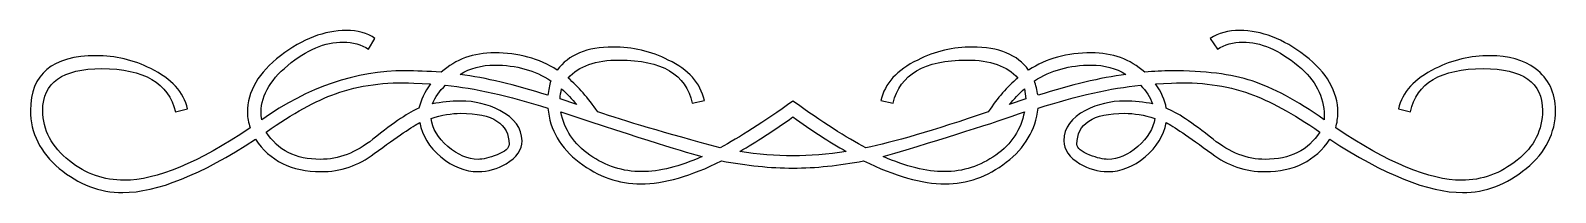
# Model space of a CAD drawing. Header units: centimetres. Extents: x -10.5 to 10.5, y -1.1 to 1.1.
import ezdxf

# ---------------------------------------------------------------- set-up
doc = ezdxf.new("R2010")
doc.units = ezdxf.units.CM
doc.header["$MEASUREMENT"] = 0
doc.layers.add('Camada 1', color=7, linetype='Continuous')

msp = doc.modelspace()

# ---------------------------------------------------------------- linework, layer by layer
at = {"layer": 'Camada 1'}
for points, knots in [([(10.52495, 0.01491), (10.52495, -0.2969), (10.39065, -0.56379), (10.12204, -0.7859), (10.12204, -0.7859), (9.85343, -1.00818), (9.55999, -1.11917), (9.24164, -1.11917), (9.24164, -1.11917), (8.77068, -1.11917), (8.16061, -0.87387), (7.41123, -0.38302), (7.41123, -0.38302), (7.21224, -0.68147), (6.91381, -0.83067), (6.51591, -0.83067), (6.51591, -0.83067), (6.24389, -0.83067), (5.9986, -0.74783), (5.77976, -0.58199), (5.77976, -0.58199), (5.45475, -0.34323), (5.24583, -0.2007), (5.15301, -0.15424), (5.15301, -0.15424), (5.11975, -0.33331), (5.02199, -0.49092), (4.85956, -0.62676), (4.85956, -0.62676), (4.69695, -0.76276), (4.52629, -0.8307), (4.34725, -0.8307), (4.34725, -0.8307), (4.20795, -0.8307), (4.07864, -0.79432), (3.95926, -0.72127), (3.95926, -0.72127), (3.81329, -0.63517), (3.74042, -0.529), (3.74042, -0.40292), (3.74042, -0.40292), (3.74042, -0.22385), (3.8399, -0.0846), (4.03884, 0.01488), (4.03884, 0.01488), (4.20455, 0.101), (4.38359, 0.14421), (4.57605, 0.14421), (4.57605, 0.14421), (4.71533, 0.14421), (4.84463, 0.13085), (4.96401, 0.10442), (4.96401, 0.10442), (4.93075, 0.19721), (4.87447, 0.28349), (4.79489, 0.36305), (4.79489, 0.36305), (4.39029, 0.32326), (3.91946, 0.21708), (3.38228, 0.0447), (3.38228, 0.0447), (3.349, -0.25372), (3.20318, -0.50243), (2.94455, -0.7014), (2.94455, -0.7014), (2.68592, -0.90037), (2.40393, -0.99985), (2.09897, -0.99985), (2.09897, -0.99985), (1.78065, -0.99985), (1.40589, -0.89383), (0.97486, -0.6815), (0.97486, -0.6815), (0.63664, -0.74786), (0.31163, -0.78098), (-0.00005, -0.78098), (-0.00005, -0.78098), (-0.31184, -0.78098), (-0.64013, -0.74788), (-0.98491, -0.6815), (-0.98491, -0.6815), (-1.40941, -0.89383), (-1.78072, -0.99985), (-2.09907, -0.99985), (-2.09907, -0.99985), (-2.40419, -0.99985), (-2.68772, -0.90037), (-2.9496, -0.7014), (-2.9496, -0.7014), (-3.21167, -0.50243), (-3.35592, -0.25375), (-3.38233, 0.0447), (-3.38233, 0.0447), (-3.92621, 0.21708), (-4.39703, 0.32325), (-4.79494, 0.36305), (-4.79494, 0.36305), (-4.88119, 0.28346), (-4.94088, 0.19718), (-4.97401, 0.10442), (-4.97401, 0.10442), (-4.85463, 0.13085), (-4.72533, 0.14421), (-4.58602, 0.14421), (-4.58602, 0.14421), (-4.39375, 0.14421), (-4.21468, 0.101), (-4.04884, 0.01488), (-4.04884, 0.01488), (-3.84336, -0.09127), (-3.74047, -0.23055), (-3.74047, -0.40292), (-3.74047, -0.40292), (-3.74047, -0.52899), (-3.81352, -0.63514), (-3.95931, -0.72127), (-3.95931, -0.72127), (-4.07869, -0.79432), (-4.20802, -0.8307), (-4.3473, -0.8307), (-4.3473, -0.8307), (-4.52637, -0.8307), (-4.69719, -0.76278), (-4.85961, -0.62676), (-4.85961, -0.62676), (-5.0222, -0.4909), (-5.11996, -0.33328), (-5.15309, -0.15424), (-5.15309, -0.15424), (-5.24604, -0.2007), (-5.45495, -0.34326), (-5.77981, -0.58199), (-5.77981, -0.58199), (-5.99865, -0.74783), (-6.2441, -0.83067), (-6.51596, -0.83067), (-6.51596, -0.83067), (-6.92056, -0.83067), (-7.22227, -0.68144), (-7.42123, -0.38302), (-7.42123, -0.38302), (-8.17072, -0.87388), (-8.78079, -1.11915), (-9.25162, -1.11915), (-9.25162, -1.11915), (-9.56994, -1.11915), (-9.86186, -1.00816), (-10.12702, -0.78588), (-10.12702, -0.78588), (-10.39237, -0.56376), (-10.52495, -0.2969), (-10.52495, 0.01491), (-10.52495, 0.01491), (-10.52495, 0.51886), (-10.22325, 0.77096), (-9.61968, 0.77096), (-9.61968, 0.77096), (-9.35451, 0.77096), (-9.10239, 0.71127), (-8.86363, 0.59189), (-8.86363, 0.59189), (-8.57857, 0.45261), (-8.40945, 0.26688), (-8.35629, 0.03478), (-8.35629, 0.03478), (-8.35629, 0.03478), (-8.52541, -0.00501), (-8.52541, -0.00501), (-8.52541, -0.00501), (-8.61836, 0.39292), (-8.9566, 0.59189), (-9.54011, 0.59189), (-9.54011, 0.59189), (-10.08399, 0.59189), (-10.35585, 0.39946), (-10.35585, 0.01489), (-10.35585, 0.01489), (-10.35585, -0.25713), (-10.23322, -0.48919), (-9.98776, -0.68147), (-9.98776, -0.68147), (-9.76236, -0.86054), (-9.51027, -0.95005), (-9.23171, -0.95005), (-9.23171, -0.95005), (-8.78747, -0.95005), (-8.20706, -0.70804), (-7.49083, -0.22385), (-7.49083, -0.22385), (-7.51739, -0.15765), (-7.53062, -0.08799), (-7.53062, -0.01493), (-7.53062, -0.01493), (-7.53062, 0.27683), (-7.37814, 0.53874), (-7.07302, 0.77096), (-7.07302, 0.77096), (-6.76803, 1.00302), (-6.46619, 1.11915), (-6.16774, 1.11915), (-6.16774, 1.11915), (-6.00857, 1.11915), (-5.87598, 1.08261), (-5.76983, 1.00972), (-5.76983, 1.00972), (-5.76983, 1.00972), (-5.85937, 0.86049), (-5.85937, 0.86049), (-5.85937, 0.86049), (-5.95885, 0.92669), (-6.07495, 0.95997), (-6.20756, 0.95997), (-6.20756, 0.95997), (-6.45968, 0.95997), (-6.7149, 0.8521), (-6.97356, 0.63668), (-6.97356, 0.63668), (-7.23222, 0.4211), (-7.35501, 0.19057), (-7.34165, -0.0547), (-7.34165, -0.0547), (-7.34165, -0.0547), (-7.3317, -0.11439), (-7.3317, -0.11439), (-7.3317, -0.11439), (-6.69503, 0.33654), (-6.03522, 0.56207), (-5.35206, 0.56207), (-5.35206, 0.56207), (-5.20625, 0.56207), (-5.04041, 0.5554), (-4.85467, 0.54217), (-4.85467, 0.54217), (-4.6557, 0.72124), (-4.41043, 0.81078), (-4.11852, 0.81078), (-4.11852, 0.81078), (-3.79366, 0.81078), (-3.50516, 0.73119), (-3.25307, 0.57202), (-3.25307, 0.57202), (-3.10059, 0.78422), (-2.84519, 0.89037), (-2.48707, 0.89037), (-2.48707, 0.89037), (-2.21524, 0.89037), (-1.95983, 0.83068), (-1.72107, 0.7113), (-1.72107, 0.7113), (-1.44254, 0.57856), (-1.27683, 0.39295), (-1.22368, 0.15422), (-1.22368, 0.15422), (-1.22368, 0.15422), (-1.3928, 0.11443), (-1.3928, 0.11443), (-1.3928, 0.11443), (-1.47239, 0.51234), (-1.80735, 0.7113), (-2.39756, 0.7113), (-2.39756, 0.7113), (-2.72257, 0.7113), (-2.95808, 0.6283), (-3.10387, 0.46259), (-3.10387, 0.46259), (-2.96459, 0.34321), (-2.82876, 0.18732), (-2.69599, -0.00496), (-2.69599, -0.00496), (-2.32465, -0.13101), (-1.76087, -0.29687), (-1.00485, -0.50235), (-1.00485, -0.50235), (-0.74619, -0.36307), (-0.41136, -0.14765), (-0.00009, 0.14427), (-0.00009, 0.14427), (0.40435, -0.14764), (0.73931, -0.36307), (1.00467, -0.50235), (1.00467, -0.50235), (1.36932, -0.42946), (1.93312, -0.26359), (2.69583, -0.00496), (2.69583, -0.00496), (2.82175, 0.18731), (2.95774, 0.34323), (3.10369, 0.46259), (3.10369, 0.46259), (2.95775, 0.6283), (2.72227, 0.7113), (2.39741, 0.7113), (2.39741, 0.7113), (1.81371, 0.7113), (1.4755, 0.51233), (1.38271, 0.11443), (1.38271, 0.11443), (1.38271, 0.11443), (1.21356, 0.15422), (1.21356, 0.15422), (1.21356, 0.15422), (1.26658, 0.38629), (1.4357, 0.57202), (1.72093, 0.7113), (1.72093, 0.7113), (1.95966, 0.83068), (2.21165, 0.89037), (2.47698, 0.89037), (2.47698, 0.89037), (2.84163, 0.89037), (3.10029, 0.78422), (3.25292, 0.57202), (3.25292, 0.57202), (3.49819, 0.73119), (3.78669, 0.81078), (4.11837, 0.81078), (4.11837, 0.81078), (4.41013, 0.81078), (4.65558, 0.72124), (4.85452, 0.54217), (4.85452, 0.54217), (4.98044, 0.5554), (5.1032, 0.56207), (5.22258, 0.56207), (5.22258, 0.56207), (5.6802, 0.56207), (6.05155, 0.51561), (6.33674, 0.42279), (6.33674, 0.42279), (6.6218, 0.32984), (6.95354, 0.15077), (7.33157, -0.11439), (7.33157, -0.11439), (7.33157, -0.11439), (7.33157, -0.0547), (7.33157, -0.0547), (7.33157, -0.0547), (7.33157, 0.20396), (7.21216, 0.43274), (6.97343, 0.63171), (6.97343, 0.63171), (6.70811, 0.85055), (6.4527, 0.95998), (6.20743, 0.95998), (6.20743, 0.95998), (6.07469, 0.95998), (5.95875, 0.92672), (5.85926, 0.8605), (5.85926, 0.8605), (5.85926, 0.8605), (5.75978, 1.00973), (5.75978, 1.00973), (5.75978, 1.00973), (5.87255, 1.08261), (6.00857, 1.11915), (6.16772, 1.11915), (6.16772, 1.11915), (6.46617, 1.11915), (6.76615, 1.00302), (7.06802, 0.77096), (7.06802, 0.77096), (7.3697, 0.53874), (7.52064, 0.27682), (7.52064, -0.01493), (7.52064, -0.01493), (7.52064, -0.08798), (7.51069, -0.15762), (7.49079, -0.22385), (7.49079, -0.22385), (8.20702, -0.70804), (8.78727, -0.95005), (9.23167, -0.95005), (9.23167, -0.95005), (9.51022, -0.95005), (9.76544, -0.85726), (9.99767, -0.67152), (9.99767, -0.67152), (10.22974, -0.48591), (10.34584, -0.25713), (10.34584, 0.01489), (10.34584, 0.01489), (10.34584, 0.39944), (10.07385, 0.59189), (9.53013, 0.59189), (9.53013, 0.59189), (8.93977, 0.59189), (8.60496, 0.39292), (8.52537, -0.00501), (8.52537, -0.00501), (8.52537, -0.00501), (8.35625, 0.03478), (8.35625, 0.03478), (8.35625, 0.03478), (8.40925, 0.26685), (8.57837, 0.45261), (8.86359, 0.59189), (8.86359, 0.59189), (9.10232, 0.71127), (9.35431, 0.77096), (9.61964, 0.77096), (9.61964, 0.77096), (9.87827, 0.77096), (10.08719, 0.71127), (10.24636, 0.59189), (10.24636, 0.59189), (10.43198, 0.45264), (10.52495, 0.2602), (10.52495, 0.01491)], [0, 0, 0, 0, 0.00970874, 0.00970874, 0.00970874, 0.00970874, 0.01941748, 0.01941748, 0.01941748, 0.01941748, 0.02912621, 0.02912621, 0.02912621, 0.02912621, 0.03883495, 0.03883495, 0.03883495, 0.03883495, 0.04854369, 0.04854369, 0.04854369, 0.04854369, 0.05825243, 0.05825243, 0.05825243, 0.05825243, 0.06796117, 0.06796117, 0.06796117, 0.06796117, 0.0776699, 0.0776699, 0.0776699, 0.0776699, 0.08737864, 0.08737864, 0.08737864, 0.08737864, 0.09708738, 0.09708738, 0.09708738, 0.09708738, 0.10679612, 0.10679612, 0.10679612, 0.10679612, 0.11650485, 0.11650485, 0.11650485, 0.11650485, 0.12621359, 0.12621359, 0.12621359, 0.12621359, 0.13592233, 0.13592233, 0.13592233, 0.13592233, 0.14563107, 0.14563107, 0.14563107, 0.14563107, 0.15533981, 0.15533981, 0.15533981, 0.15533981, 0.16504854, 0.16504854, 0.16504854, 0.16504854, 0.17475728, 0.17475728, 0.17475728, 0.17475728, 0.18446602, 0.18446602, 0.18446602, 0.18446602, 0.19417476, 0.19417476, 0.19417476, 0.19417476, 0.2038835, 0.2038835, 0.2038835, 0.2038835, 0.21359223, 0.21359223, 0.21359223, 0.21359223, 0.22330097, 0.22330097, 0.22330097, 0.22330097, 0.23300971, 0.23300971, 0.23300971, 0.23300971, 0.24271845, 0.24271845, 0.24271845, 0.24271845, 0.25242718, 0.25242718, 0.25242718, 0.25242718, 0.26213592, 0.26213592, 0.26213592, 0.26213592, 0.27184466, 0.27184466, 0.27184466, 0.27184466, 0.2815534, 0.2815534, 0.2815534, 0.2815534, 0.29126214, 0.29126214, 0.29126214, 0.29126214, 0.30097087, 0.30097087, 0.30097087, 0.30097087, 0.31067961, 0.31067961, 0.31067961, 0.31067961, 0.32038835, 0.32038835, 0.32038835, 0.32038835, 0.33009709, 0.33009709, 0.33009709, 0.33009709, 0.33980583, 0.33980583, 0.33980583, 0.33980583, 0.34951456, 0.34951456, 0.34951456, 0.34951456, 0.3592233, 0.3592233, 0.3592233, 0.3592233, 0.36893204, 0.36893204, 0.36893204, 0.36893204, 0.37864078, 0.37864078, 0.37864078, 0.37864078, 0.38834951, 0.38834951, 0.38834951, 0.38834951, 0.39805825, 0.39805825, 0.39805825, 0.39805825, 0.40776699, 0.40776699, 0.40776699, 0.40776699, 0.41747573, 0.41747573, 0.41747573, 0.41747573, 0.42718447, 0.42718447, 0.42718447, 0.42718447, 0.4368932, 0.4368932, 0.4368932, 0.4368932, 0.44660194, 0.44660194, 0.44660194, 0.44660194, 0.45631068, 0.45631068, 0.45631068, 0.45631068, 0.46601942, 0.46601942, 0.46601942, 0.46601942, 0.47572816, 0.47572816, 0.47572816, 0.47572816, 0.48543689, 0.48543689, 0.48543689, 0.48543689, 0.49514563, 0.49514563, 0.49514563, 0.49514563, 0.50485437, 0.50485437, 0.50485437, 0.50485437, 0.51456311, 0.51456311, 0.51456311, 0.51456311, 0.52427184, 0.52427184, 0.52427184, 0.52427184, 0.53398058, 0.53398058, 0.53398058, 0.53398058, 0.54368932, 0.54368932, 0.54368932, 0.54368932, 0.55339806, 0.55339806, 0.55339806, 0.55339806, 0.5631068, 0.5631068, 0.5631068, 0.5631068, 0.57281553, 0.57281553, 0.57281553, 0.57281553, 0.58252427, 0.58252427, 0.58252427, 0.58252427, 0.59223301, 0.59223301, 0.59223301, 0.59223301, 0.60194175, 0.60194175, 0.60194175, 0.60194175, 0.61165049, 0.61165049, 0.61165049, 0.61165049, 0.62135922, 0.62135922, 0.62135922, 0.62135922, 0.63106796, 0.63106796, 0.63106796, 0.63106796, 0.6407767, 0.6407767, 0.6407767, 0.6407767, 0.65048544, 0.65048544, 0.65048544, 0.65048544, 0.66019417, 0.66019417, 0.66019417, 0.66019417, 0.66990291, 0.66990291, 0.66990291, 0.66990291, 0.67961165, 0.67961165, 0.67961165, 0.67961165, 0.68932039, 0.68932039, 0.68932039, 0.68932039, 0.69902913, 0.69902913, 0.69902913, 0.69902913, 0.70873786, 0.70873786, 0.70873786, 0.70873786, 0.7184466, 0.7184466, 0.7184466, 0.7184466, 0.72815534, 0.72815534, 0.72815534, 0.72815534, 0.73786408, 0.73786408, 0.73786408, 0.73786408, 0.74757282, 0.74757282, 0.74757282, 0.74757282, 0.75728155, 0.75728155, 0.75728155, 0.75728155, 0.76699029, 0.76699029, 0.76699029, 0.76699029, 0.77669903, 0.77669903, 0.77669903, 0.77669903, 0.78640777, 0.78640777, 0.78640777, 0.78640777, 0.7961165, 0.7961165, 0.7961165, 0.7961165, 0.80582524, 0.80582524, 0.80582524, 0.80582524, 0.81553398, 0.81553398, 0.81553398, 0.81553398, 0.82524272, 0.82524272, 0.82524272, 0.82524272, 0.83495146, 0.83495146, 0.83495146, 0.83495146, 0.84466019, 0.84466019, 0.84466019, 0.84466019, 0.85436893, 0.85436893, 0.85436893, 0.85436893, 0.86407767, 0.86407767, 0.86407767, 0.86407767, 0.87378641, 0.87378641, 0.87378641, 0.87378641, 0.88349515, 0.88349515, 0.88349515, 0.88349515, 0.89320388, 0.89320388, 0.89320388, 0.89320388, 0.90291262, 0.90291262, 0.90291262, 0.90291262, 0.91262136, 0.91262136, 0.91262136, 0.91262136, 0.9223301, 0.9223301, 0.9223301, 0.9223301, 0.93203883, 0.93203883, 0.93203883, 0.93203883, 0.94174757, 0.94174757, 0.94174757, 0.94174757, 0.95145631, 0.95145631, 0.95145631, 0.95145631, 0.96116505, 0.96116505, 0.96116505, 0.96116505, 0.97087379, 0.97087379, 0.97087379, 0.97087379, 0.98058252, 0.98058252, 0.98058252, 0.98058252, 1, 1, 1, 1]), ([(-3.34252, 0.42279), (-3.56136, 0.5686), (-3.82001, 0.64165), (-4.11846, 0.64165), (-4.11846, 0.64165), (-4.29753, 0.64165), (-4.4567, 0.59844), (-4.59595, 0.51232), (-4.59595, 0.51232), (-4.2445, 0.46586), (-3.8399, 0.36963), (-3.38231, 0.22384), (-3.38231, 0.22384), (-3.37578, 0.29674), (-3.36242, 0.3631), (-3.34252, 0.42279)], [0, 0, 0, 0, 0.2, 0.2, 0.2, 0.2, 0.4, 0.4, 0.4, 0.4, 0.6, 0.6, 0.6, 0.6, 1, 1, 1, 1]), ([(4.59596, 0.5123), (4.45668, 0.59842), (4.29754, 0.64163), (4.11844, 0.64163), (4.11844, 0.64163), (3.82002, 0.64163), (3.55792, 0.56858), (3.33257, 0.42277), (3.33257, 0.42277), (3.35247, 0.36308), (3.36892, 0.29672), (3.38231, 0.2238), (3.38231, 0.2238), (3.83991, 0.36961), (4.24435, 0.46584), (4.59596, 0.5123)], [0, 0, 0, 0, 0.2, 0.2, 0.2, 0.2, 0.4, 0.4, 0.4, 0.4, 0.6, 0.6, 0.6, 0.6, 1, 1, 1, 1]), ([(-5.00384, 0.383), (-5.00384, 0.383), (-5.23265, 0.39295), (-5.23265, 0.39295), (-5.23265, 0.39295), (-5.62402, 0.41285), (-5.98542, 0.3631), (-6.31697, 0.24372), (-6.31697, 0.24372), (-6.58229, 0.15077), (-6.90064, -0.02489), (-7.27198, -0.28352), (-7.27198, -0.28352), (-7.11281, -0.53564), (-6.8641, -0.66156), (-6.52588, -0.66156), (-6.52588, -0.66156), (-6.27392, -0.66156), (-6.0319, -0.56877), (-5.79968, -0.38301), (-5.79968, -0.38301), (-5.50123, -0.14428), (-5.28906, -0.00172), (-5.16301, 0.04474), (-5.16301, 0.04474), (-5.13658, 0.15744), (-5.0834, 0.27015), (-5.00384, 0.383)], [0, 0, 0, 0, 0.125, 0.125, 0.125, 0.125, 0.25, 0.25, 0.25, 0.25, 0.375, 0.375, 0.375, 0.375, 0.5, 0.5, 0.5, 0.5, 0.625, 0.625, 0.625, 0.625, 0.75, 0.75, 0.75, 0.75, 1, 1, 1, 1]), ([(-2.98438, 0.0945), (-3.05076, 0.17409), (-3.1204, 0.24698), (-3.1933, 0.31334), (-3.1933, 0.31334), (-3.20666, 0.26688), (-3.2132, 0.22039), (-3.2132, 0.17406), (-3.2132, 0.17406), (-3.2132, 0.17406), (-2.98438, 0.0945), (-2.98438, 0.0945)], [0, 0, 0, 0, 0.25, 0.25, 0.25, 0.25, 0.5, 0.5, 0.5, 0.5, 1, 1, 1, 1]), ([(3.21317, 0.17408), (3.21317, 0.17408), (3.19327, 0.31336), (3.19327, 0.31336), (3.19327, 0.31336), (3.12022, 0.247), (3.05058, 0.17408), (2.98435, 0.09452), (2.98435, 0.09452), (2.98435, 0.09452), (3.21317, 0.17408), (3.21317, 0.17408)], [0, 0, 0, 0, 0.25, 0.25, 0.25, 0.25, 0.5, 0.5, 0.5, 0.5, 1, 1, 1, 1]), ([(7.27195, -0.28351), (6.89394, -0.02488), (6.57218, 0.15078), (6.30701, 0.24373), (6.30701, 0.24373), (5.9753, 0.36311), (5.61391, 0.41285), (5.22267, 0.39296), (5.22267, 0.39296), (5.22267, 0.39296), (5.00383, 0.38301), (5.00383, 0.38301), (5.00383, 0.38301), (5.08342, 0.27017), (5.13316, 0.15748), (5.15306, 0.04477), (5.15306, 0.04477), (5.29234, -0.00838), (5.50776, -0.15092), (5.79968, -0.38298), (5.79968, -0.38298), (6.03175, -0.56874), (6.27051, -0.66153), (6.51593, -0.66153), (6.51593, -0.66153), (6.86069, -0.66155), (7.11278, -0.53564), (7.27195, -0.28351)], [0, 0, 0, 0, 0.125, 0.125, 0.125, 0.125, 0.25, 0.25, 0.25, 0.25, 0.375, 0.375, 0.375, 0.375, 0.5, 0.5, 0.5, 0.5, 0.625, 0.625, 0.625, 0.625, 0.75, 0.75, 0.75, 0.75, 1, 1, 1, 1]), ([(-3.9195, -0.45264), (-3.9195, -0.16758), (-4.14178, -0.02489), (-4.58601, -0.02489), (-4.58601, -0.02489), (-4.71208, -0.02489), (-4.84808, -0.0482), (-4.99389, -0.09453), (-4.99389, -0.09453), (-4.98066, -0.23381), (-4.90435, -0.36311), (-4.7651, -0.48252), (-4.7651, -0.48252), (-4.62582, -0.6019), (-4.48655, -0.66159), (-4.34727, -0.66159), (-4.34727, -0.66159), (-4.28104, -0.66159), (-4.19307, -0.64013), (-4.08364, -0.59693), (-4.08364, -0.59693), (-3.97421, -0.55381), (-3.9195, -0.50579), (-3.9195, -0.45264)], [0, 0, 0, 0, 0.14285714, 0.14285714, 0.14285714, 0.14285714, 0.28571429, 0.28571429, 0.28571429, 0.28571429, 0.42857143, 0.42857143, 0.42857143, 0.42857143, 0.57142857, 0.57142857, 0.57142857, 0.57142857, 0.71428571, 0.71428571, 0.71428571, 0.71428571, 1, 1, 1, 1]), ([(-1.25345, -0.62176), (-1.43252, -0.58197), (-2.08255, -0.37646), (-3.20324, -0.00499), (-3.20324, -0.00499), (-3.15691, -0.25042), (-3.02417, -0.44938), (-2.80531, -0.60186), (-2.80531, -0.60186), (-2.58645, -0.7545), (-2.34771, -0.83065), (-2.08906, -0.83065), (-2.08906, -0.83065), (-1.84381, -0.83065), (-1.56526, -0.76103), (-1.25345, -0.62176)], [0, 0, 0, 0, 0.2, 0.2, 0.2, 0.2, 0.4, 0.4, 0.4, 0.4, 0.6, 0.6, 0.6, 0.6, 1, 1, 1, 1]), ([(0.73614, -0.55212), (0.49741, -0.41954), (0.25195, -0.26036), (-0.00001, -0.07463), (-0.00001, -0.07463), (-0.25864, -0.26037), (-0.50409, -0.41954), (-0.73613, -0.55212), (-0.73613, -0.55212), (-0.48419, -0.59191), (-0.23874, -0.61181), (-0.00001, -0.61181), (-0.00001, -0.61181), (0.23205, -0.61181), (0.47751, -0.59191), (0.73614, -0.55212)], [0, 0, 0, 0, 0.2, 0.2, 0.2, 0.2, 0.4, 0.4, 0.4, 0.4, 0.6, 0.6, 0.6, 0.6, 1, 1, 1, 1]), ([(3.19327, -0.00499), (2.76877, -0.15763), (2.1189, -0.3631), (1.2435, -0.62176), (1.2435, -0.62176), (1.56182, -0.76104), (1.84363, -0.83068), (2.08906, -0.83068), (2.08906, -0.83068), (2.34772, -0.83068), (2.58476, -0.75453), (2.80037, -0.60189), (2.80037, -0.60189), (3.01576, -0.44938), (3.14684, -0.25041), (3.19327, -0.00499)], [0, 0, 0, 0, 0.2, 0.2, 0.2, 0.2, 0.4, 0.4, 0.4, 0.4, 0.6, 0.6, 0.6, 0.6, 1, 1, 1, 1]), ([(4.99387, -0.09452), (4.8479, -0.04819), (4.70865, -0.02488), (4.57607, -0.02488), (4.57607, -0.02488), (4.13834, -0.02488), (3.91951, -0.16757), (3.91951, -0.45263), (3.91951, -0.45263), (3.91951, -0.50578), (3.9792, -0.55553), (4.09858, -0.60186), (4.09858, -0.60186), (4.19806, -0.64165), (4.28093, -0.66155), (4.34729, -0.66155), (4.34729, -0.66155), (4.48657, -0.66155), (4.62412, -0.60186), (4.76012, -0.48248), (4.76012, -0.48248), (4.89594, -0.3631), (4.97397, -0.23377), (4.99387, -0.09452)], [0, 0, 0, 0, 0.14285714, 0.14285714, 0.14285714, 0.14285714, 0.28571429, 0.28571429, 0.28571429, 0.28571429, 0.42857143, 0.42857143, 0.42857143, 0.42857143, 0.57142857, 0.57142857, 0.57142857, 0.57142857, 0.71428571, 0.71428571, 0.71428571, 0.71428571, 1, 1, 1, 1])]:
    msp.add_open_spline(points, degree=3, knots=knots, dxfattribs=at)

doc.saveas('drawing.dxf')
